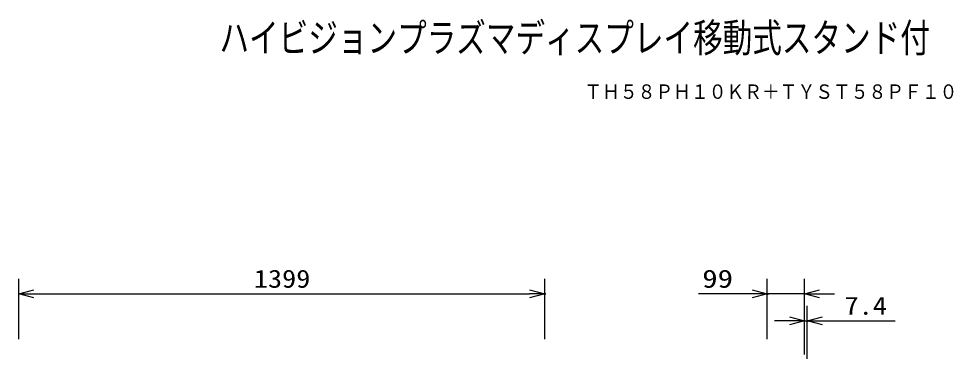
# Model space of a CAD drawing. Units: millimetres, scale not verified. Extents: x -62 to 62, y -116 to 117.
# Drawn here: x -62.2 to 62.1, y 73.1 to 117.4 of the extents above; entities that cross this region are included whole.
import ezdxf
from ezdxf.enums import TextEntityAlignment as Align

# ---------------------------------------------------------------- set-up
doc = ezdxf.new("R2010")
doc.units = ezdxf.units.MM
doc.header["$LTSCALE"] = 0.392256
doc.header["$PDMODE"] = 32
doc.header["$PDSIZE"] = 0.196
for name, color, linetype in [('0-1_KIJUN', 3, 'Continuous'), ('0-2_TOUROKU', 3, 'Continuous'), ('0-3_MOJI1', 2, 'Continuous')]:
    doc.layers.add(name, color=color, linetype=linetype)
doc.styles.add('ＭＳ ゴシック', font='')
doc.styles.get('ＭＳ ゴシック').set_extended_font_data('MS Gothic')

# ---------------------------------------------------------------- blocks, each defined once
blk = doc.blocks.new('_OPEN30')
at = {"layer": '0-2_TOUROKU', "color": 7}
blk.add_line((0, 0), (-1, 0), dxfattribs=at)
blk.add_lwpolyline([(-1, 0.2679), (0, 0), (-1, -0.2679)], dxfattribs=at)

msp = doc.modelspace()

# ---------------------------------------------------------------- linework, layer by layer
at = {"layer": '0-1_KIJUN'}
for p, q in [((42.3066, 72.689), (42.3066, 79.1345)), ((42.6766, 60.7259), (42.6766, 79.1345)), ((40.3066, 77.1345), (38.3066, 77.1345)), ((42.3066, 77.1345), (42.6766, 77.1345)), ((44.6766, 77.1345), (54.3432, 77.1345))]:
    msp.add_line(p, q, dxfattribs=at)
at = {"layer": '0-2_TOUROKU'}
for p, q in [((-62.2002, 74.7269), (-62.2002, 82.7269)), ((7.7499, 74.7269), (7.7499, 82.7269)), ((37.3566, 74.7269), (37.3566, 82.7269)), ((42.3066, 74.7269), (42.3066, 82.7269)), ((-60.2002, 80.7269), (5.7499, 80.7269)), ((35.3566, 80.7269), (28.1899, 80.7269)), ((42.3066, 80.7269), (37.3566, 80.7269)), ((44.3066, 80.7269), (46.3066, 80.7269))]:
    msp.add_line(p, q, dxfattribs=at)
at = {"layer": '0-2_TOUROKU', "color": 7}
msp.add_point((42.6766, 77.1345), dxfattribs=at)
at = {"layer": '0-3_MOJI1', "color": 7}
for p in [(7.7499, 80.7269), (37.3566, 80.7269)]:
    msp.add_point(p, dxfattribs=at)

# ---------------------------------------------------------------- block references
at = {"layer": '0-1_KIJUN', "xscale": 2, "yscale": 2}
msp.add_blockref('_OPEN30', (42.3066, 77.1345), dxfattribs=at)
at = {"layer": '0-1_KIJUN', "xscale": 2, "yscale": 2, "rotation": 180}
msp.add_blockref('_OPEN30', (42.6766, 77.1345), dxfattribs=at)
at = {"layer": '0-2_TOUROKU', "xscale": 2, "yscale": 2, "rotation": 180}
for p in [(-62.2002, 80.7269), (42.3066, 80.7269)]:
    msp.add_blockref('_OPEN30', p, dxfattribs=at)
at = {"layer": '0-2_TOUROKU', "xscale": 2, "yscale": 2}
for p in [(7.7499, 80.7269), (37.3566, 80.7269)]:
    msp.add_blockref('_OPEN30', p, dxfattribs=at)

# ---------------------------------------------------------------- texts
at = {"layer": '0-1_KIJUN', "style": 'ＭＳ ゴシック', "width": 1.15}
msp.add_text('7.4', height=2.404, dxfattribs=at).set_placement((47.6228, 77.2441), align=Align.BOTTOM_LEFT)
at = {"layer": '0-2_TOUROKU', "color": 1, "style": 'ＭＳ ゴシック', "width": 0.9}
msp.add_text('ＴＨ５８ＰＨ１０ＫＲ＋ＴＹＳＴ５８ＰＦ１０', height=1.924, dxfattribs=at).set_placement((13.0333, 106.13), align=Align.BOTTOM_LEFT)
at = {"layer": '0-2_TOUROKU', "style": 'ＭＳ ゴシック'}
for s, width, p in [('1399', 1.15, (-30.9325, 80.8365)), ('99', 1.25, (28.7063, 80.8365))]:
    msp.add_text(s, height=2.404, dxfattribs=dict(at, width=width)).set_placement(p, align=Align.BOTTOM_LEFT)
at = {"layer": '0-3_MOJI1', "style": 'ＭＳ ゴシック', "width": 0.75}
msp.add_text('ハイビジョンプラズマディスプレイ移動式スタンド付', height=3.848, dxfattribs=at).set_placement((-35.5, 111.7599), align=Align.BOTTOM_LEFT)

doc.saveas('drawing.dxf')
